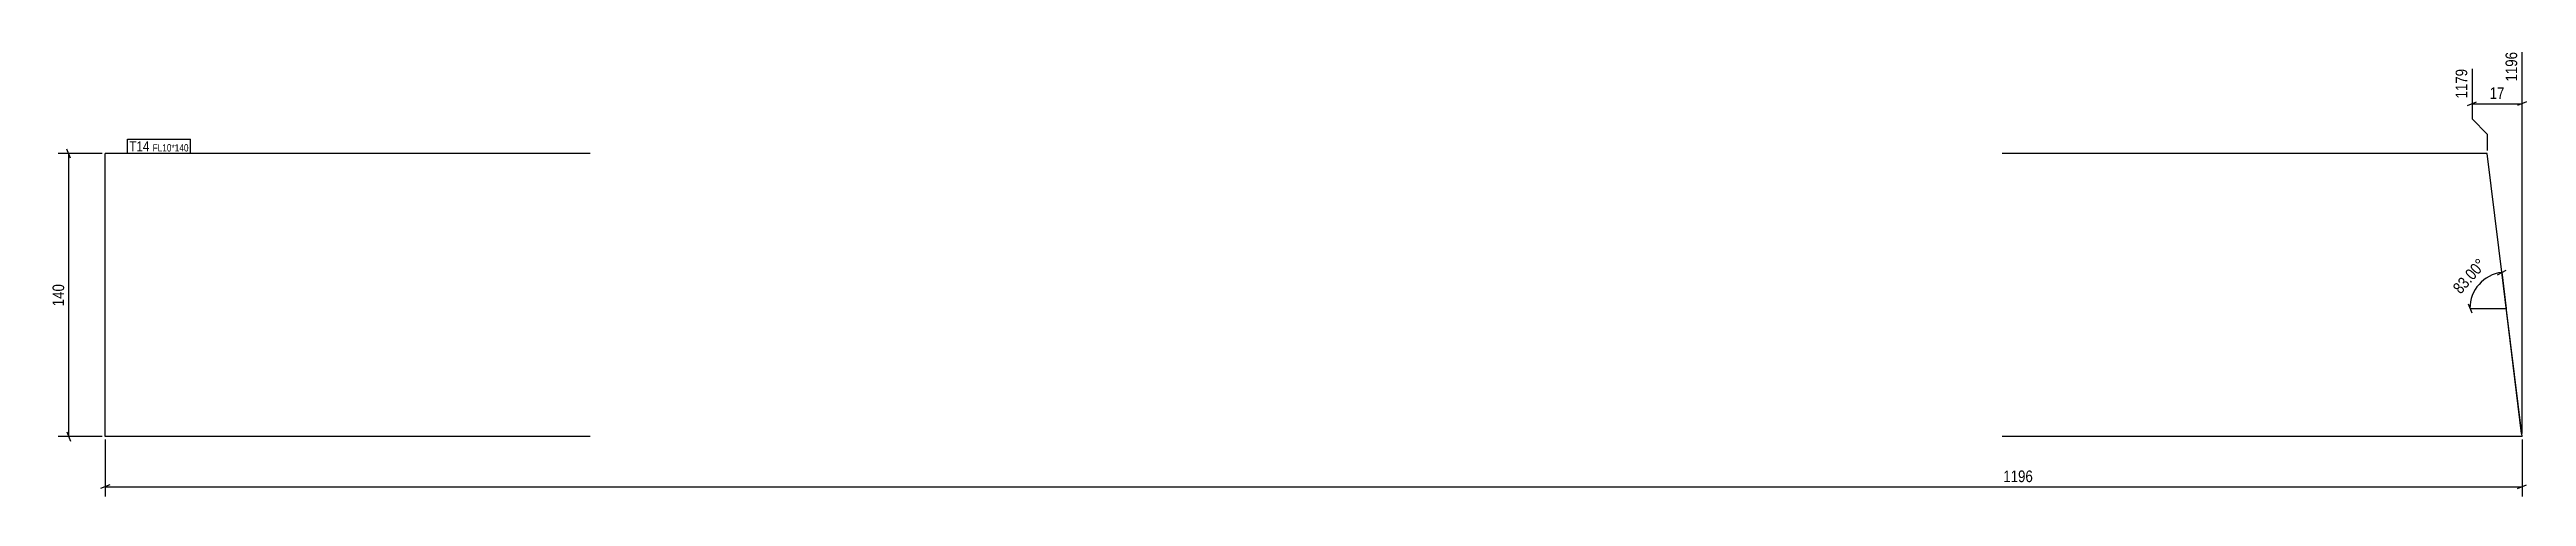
# Model space of a CAD drawing. Header units: millimetres. Extents: x 3 to 1229, y 4 to 226.
import ezdxf

# ---------------------------------------------------------------- set-up
doc = ezdxf.new("R2010")
doc.units = ezdxf.units.MM
for name, color, linetype in [('MÅLSÆTNING', 7, 'Continuous'), ('STÅL', 7, 'Continuous'), ('TEKST', 7, 'Continuous')]:
    doc.layers.add(name, color=color, linetype=linetype)
doc.styles.add('Arial Narrow', font='ARIALN.TTF', dxfattribs={"height": 0.2})

msp = doc.modelspace()

# ---------------------------------------------------------------- linework, layer by layer
at = {"layer": 'MÅLSÆTNING', "color": 7, "linetype": 'Continuous'}
for p, q in [((1226.9, 35.6), (1226.9, 224.4)), ((1202.2, 216), (1202.2, 191.3)), ((1199.9, 197.9), (1204.4, 199.7)), ((1202.2, 198.8), (1226.9, 198.8)), ((1229.1, 199.7), (1224.6, 197.9)), ((1202.2, 191.3), (1209.7, 183.8)), ((29.3, 174.1), (7.5, 174.1)), ((13.7, 171.9), (11.9, 176.4)), ((12.8, 34.1), (12.8, 174.1)), ((1209.7, 183.8), (1209.7, 175.6)), ((1214.8, 114.2), (1219, 116.5)), ((1226.7, 35.6), (1216.9, 115.4)), ((1216.9, 115.4), (1219.1, 97.5)), ((1200.2, 99.8), (1202, 95.3)), ((1201.1, 97.5), (1219.1, 97.5)), ((29.3, 34.1), (7.5, 34.1)), ((11.9, 36.4), (13.7, 31.9)), ((30.8, 32.6), (30.8, 4.5)), ((1226.9, 32.6), (1226.9, 4.5)), ((33.1, 10.2), (28.6, 8.4)), ((30.8, 9.3), (1226.9, 9.3)), ((1224.6, 8.4), (1229.1, 10.2))]:
    msp.add_line(p, q, dxfattribs=at)
msp.add_arc((1219.1, 97.5), 18, 97, 180.0002, dxfattribs=at)
at = {"layer": 'STÅL', "color": 2, "linetype": 'Continuous'}
for p, q in [((270.8, 174.1), (30.8, 174.1)), ((30.8, 34.1), (30.8, 174.1)), ((1209.7, 174.1), (969.7, 174.1)), ((1226.9, 34.1), (1209.7, 174.1)), ((270.8, 34.1), (30.8, 34.1)), ((1226.9, 34.1), (969.7, 34.1))]:
    msp.add_line(p, q, dxfattribs=at)

# ---------------------------------------------------------------- next in the draw order: wipeouts: each hides what was drawn before it
at = {"color": 0, "linetype": 'Continuous'}
msp.add_wipeout([(1201, 217.2), (1192.6, 217.2), (1192.6, 200.2), (1201, 200.2)], dxfattribs=at).dxf.layer = 'MÅLSÆTNING'
at = {"color": 0}
for points, layer in [([(1219.4, 200), (1219.4, 208.4), (1209.7, 208.4), (1209.7, 200)], 'MÅLSÆTNING'), ([(1211.3, 119.1), (1205, 124.7), (1190.4, 108.2), (1196.7, 102.6)], 'MÅLSÆTNING'), ([(11.7, 110.8), (3.3, 110.8), (3.3, 97.4), (11.7, 97.4)], 'MÅLSÆTNING'), ([(986, 10.4), (986, 18.8), (271.7, 18.8), (271.7, 10.4)], 'MÅLSÆTNING'), ([(52.7, 175.2), (52.7, 180.4), (42.8, 180.4), (42.8, 175.2)], 'TEKST')]:
    msp.add_wipeout(points, dxfattribs=at).dxf.layer = layer

# ---------------------------------------------------------------- next in the draw order: texts
at = {"layer": 'MÅLSÆTNING', "color": 3, "linetype": 'Continuous', "style": 'Arial Narrow'}
msp.add_text('1179', height=5.73, rotation=90.0002, dxfattribs=at).set_placement((1199.8, 201.4))
at = {"layer": 'MÅLSÆTNING', "color": 3, "style": 'Arial Narrow'}
for s, rotation, p in [('83.00°', 48.5009, (1196.5, 104.3)), ('140', 90.0002, (10.5, 98.6))]:
    msp.add_text(s, height=5.73, rotation=rotation, dxfattribs=at).set_placement(p)
msp.add_text('1196', height=5.73, dxfattribs=at).set_placement((970.2, 11.6))

# ---------------------------------------------------------------- next in the draw order: wipeouts: each hides what was drawn before it
at = {"color": 0, "linetype": 'Continuous'}
msp.add_wipeout([(1225.7, 225.6), (1217.3, 225.6), (1217.3, 208.6), (1225.7, 208.6)], dxfattribs=at).dxf.layer = 'MÅLSÆTNING'
at = {"color": 0}
msp.add_wipeout([(52.7, 175.2), (52.7, 180.4), (42.8, 180.4), (42.8, 175.2)], dxfattribs=at).dxf.layer = 'TEKST'

# ---------------------------------------------------------------- next in the draw order: linework, layer by layer
at = {"layer": 'TEKST', "color": 7, "linetype": 'Continuous'}
msp.add_line((41.9, 174.3), (41.9, 181.3), dxfattribs=at)

# ---------------------------------------------------------------- next in the draw order: texts
at = {"layer": 'MÅLSÆTNING', "color": 3, "linetype": 'Continuous', "style": 'Arial Narrow'}
msp.add_text('1196', height=5.73, rotation=90.0002, dxfattribs=at).set_placement((1224.5, 209.8))
at = {"layer": 'MÅLSÆTNING', "color": 3, "style": 'Arial Narrow'}
msp.add_text('17', height=5.73, dxfattribs=at).set_placement((1210.9, 201.2))

# ---------------------------------------------------------------- next in the draw order: wipeouts: each hides what was drawn before it
at = {"color": 0}
msp.add_wipeout([(72.1, 175.2), (72.1, 178.9), (54.3, 178.9), (54.3, 175.2)], dxfattribs=at).dxf.layer = 'TEKST'

# ---------------------------------------------------------------- next in the draw order: wipeouts: each hides what was drawn before it
msp.add_wipeout([(72.1, 175.2), (72.1, 178.9), (54.3, 178.9), (54.3, 175.2)], dxfattribs=at).dxf.layer = 'TEKST'

# ---------------------------------------------------------------- next in the draw order: linework, layer by layer
at = {"layer": 'TEKST', "color": 7, "linetype": 'Continuous'}
for p, q in [((41.9, 181.3), (73, 181.3)), ((41.9, 174.3), (73, 174.3)), ((73, 174.3), (73, 181.3))]:
    msp.add_line(p, q, dxfattribs=at)

# ---------------------------------------------------------------- next in the draw order: texts
at = {"layer": 'TEKST', "color": 3, "style": 'Arial Narrow'}
for s, height, p in [('T14', 5.01, (42.8, 175.2)), ('FL10*140', 3.58, (54.3, 175.2))]:
    msp.add_text(s, height=height, dxfattribs=at).set_placement(p)

doc.saveas('drawing.dxf')
